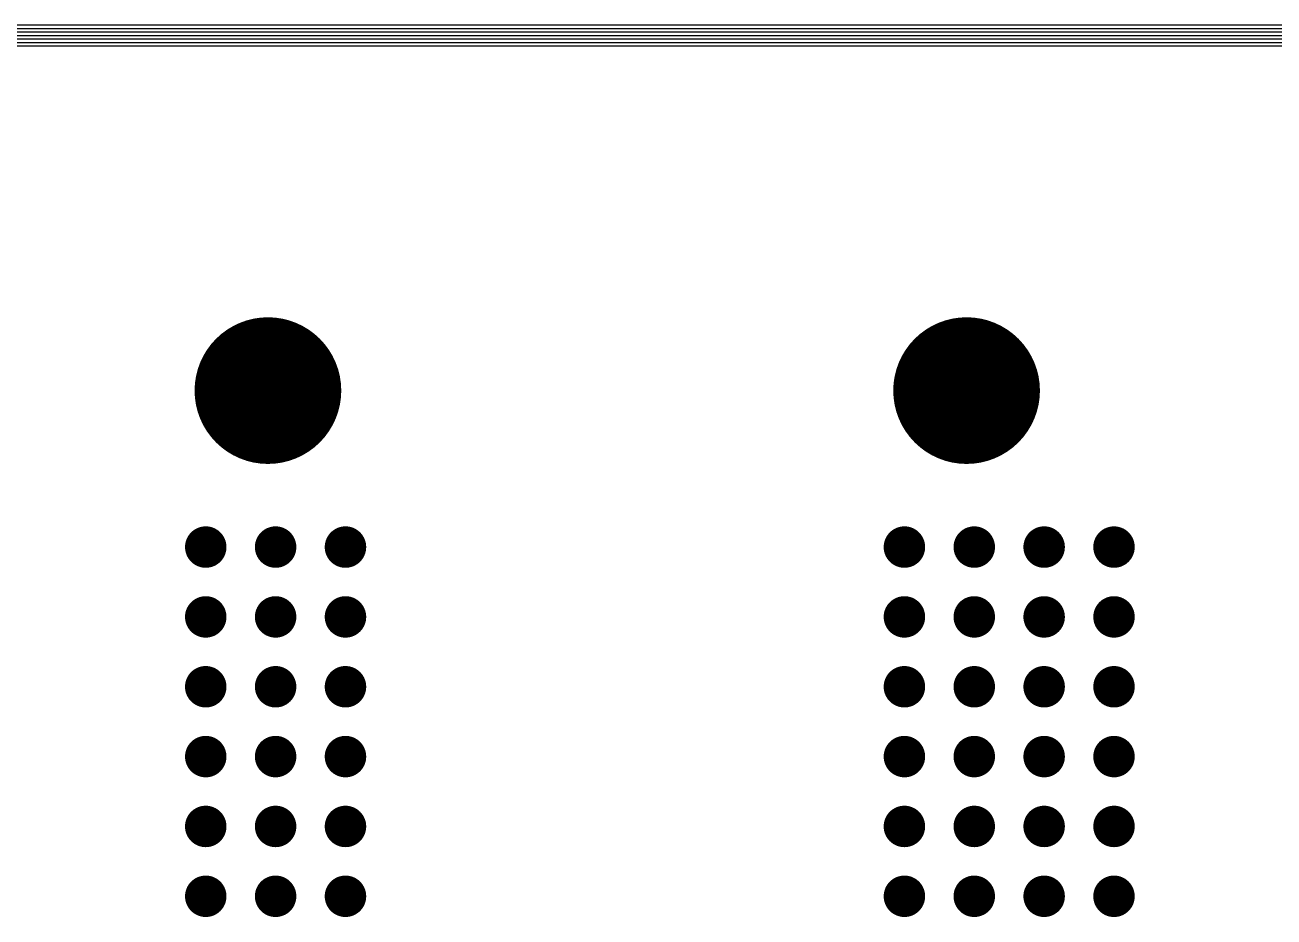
# Model space of a CAD drawing. Extents: x 295 to 953, y 10 to 290.
# Drawn here: x 670.05 to 715.46, y 186.42 to 218.86 of the extents above; entities that cross this region are included whole.
import ezdxf

# ---------------------------------------------------------------- set-up
doc = ezdxf.new("R2010")
doc.units = 0
doc.header["$LTSCALE"] = 5
doc.header["$MEASUREMENT"] = 0
doc.layers.get('0').update_dxf_attribs({"linetype": 'CONTINUOUS', "lineweight": 25})
doc.layers.add('DV-ABPB-A4_GND', color=1, linetype='CONTINUOUS')

msp = doc.modelspace()

# ---------------------------------------------------------------- linework, layer by layer
for points, const_width in [([(677.547, 205.563, 1), (680.214, 205.563, 1)], 2.667), ([(702.947, 205.563, 1), (705.614, 205.563, 1)], 2.667), ([(676.243, 199.873, 1), (676.997, 199.873, 1)], 0.754), ([(678.783, 199.873, 1), (679.537, 199.873, 1)], 0.754), ([(681.323, 199.873, 1), (682.077, 199.873, 1)], 0.754), ([(701.643, 199.873, 1), (702.397, 199.873, 1)], 0.754), ([(704.183, 199.873, 1), (704.937, 199.873, 1)], 0.754), ([(706.723, 199.873, 1), (707.477, 199.873, 1)], 0.754), ([(709.263, 199.873, 1), (710.017, 199.873, 1)], 0.754), ([(676.243, 197.333, 1), (676.997, 197.333, 1)], 0.754), ([(678.783, 197.333, 1), (679.537, 197.333, 1)], 0.754), ([(681.323, 197.333, 1), (682.077, 197.333, 1)], 0.754), ([(701.643, 197.333, 1), (702.397, 197.333, 1)], 0.754), ([(704.183, 197.333, 1), (704.937, 197.333, 1)], 0.754), ([(706.723, 197.333, 1), (707.477, 197.333, 1)], 0.754), ([(709.263, 197.333, 1), (710.017, 197.333, 1)], 0.754), ([(676.243, 194.793, 1), (676.997, 194.793, 1)], 0.754), ([(678.783, 194.793, 1), (679.537, 194.793, 1)], 0.754), ([(681.323, 194.793, 1), (682.077, 194.793, 1)], 0.754), ([(701.643, 194.793, 1), (702.397, 194.793, 1)], 0.754), ([(704.183, 194.793, 1), (704.937, 194.793, 1)], 0.754), ([(706.723, 194.793, 1), (707.477, 194.793, 1)], 0.754), ([(709.263, 194.793, 1), (710.017, 194.793, 1)], 0.754), ([(676.243, 192.253, 1), (676.997, 192.253, 1)], 0.754), ([(678.783, 192.253, 1), (679.537, 192.253, 1)], 0.754), ([(681.323, 192.253, 1), (682.077, 192.253, 1)], 0.754), ([(701.643, 192.253, 1), (702.397, 192.253, 1)], 0.754), ([(704.183, 192.253, 1), (704.937, 192.253, 1)], 0.754), ([(706.723, 192.253, 1), (707.477, 192.253, 1)], 0.754), ([(709.263, 192.253, 1), (710.017, 192.253, 1)], 0.754), ([(676.243, 189.713, 1), (676.997, 189.713, 1)], 0.754), ([(678.783, 189.713, 1), (679.537, 189.713, 1)], 0.754), ([(681.323, 189.713, 1), (682.077, 189.713, 1)], 0.754), ([(701.643, 189.713, 1), (702.397, 189.713, 1)], 0.754), ([(704.183, 189.713, 1), (704.937, 189.713, 1)], 0.754), ([(706.723, 189.713, 1), (707.477, 189.713, 1)], 0.754), ([(709.263, 189.713, 1), (710.017, 189.713, 1)], 0.754), ([(676.243, 187.173, 1), (676.997, 187.173, 1)], 0.754), ([(678.783, 187.173, 1), (679.537, 187.173, 1)], 0.754), ([(681.323, 187.173, 1), (682.077, 187.173, 1)], 0.754), ([(701.643, 187.173, 1), (702.397, 187.173, 1)], 0.754), ([(704.183, 187.173, 1), (704.937, 187.173, 1)], 0.754), ([(706.723, 187.173, 1), (707.477, 187.173, 1)], 0.754), ([(709.263, 187.173, 1), (710.017, 187.173, 1)], 0.754)]:
    msp.add_lwpolyline(points, format="xyb", close=True, dxfattribs=dict(const_width=const_width))
at = {"layer": 'DV-ABPB-A4_GND', "color": 7}
for p, q in [((499.709, 218.86), (874.168, 218.86)), ((499.709, 218.733), (874.168, 218.733)), ((499.709, 218.606), (874.168, 218.606)), ((499.709, 218.479), (874.168, 218.479)), ((499.749, 218.352), (874.125, 218.352)), ((499.823, 218.098), (874.051, 218.098)), ((499.876, 218.225), (873.998, 218.225))]:
    msp.add_line(p, q, dxfattribs=at)

doc.saveas('drawing.dxf')
